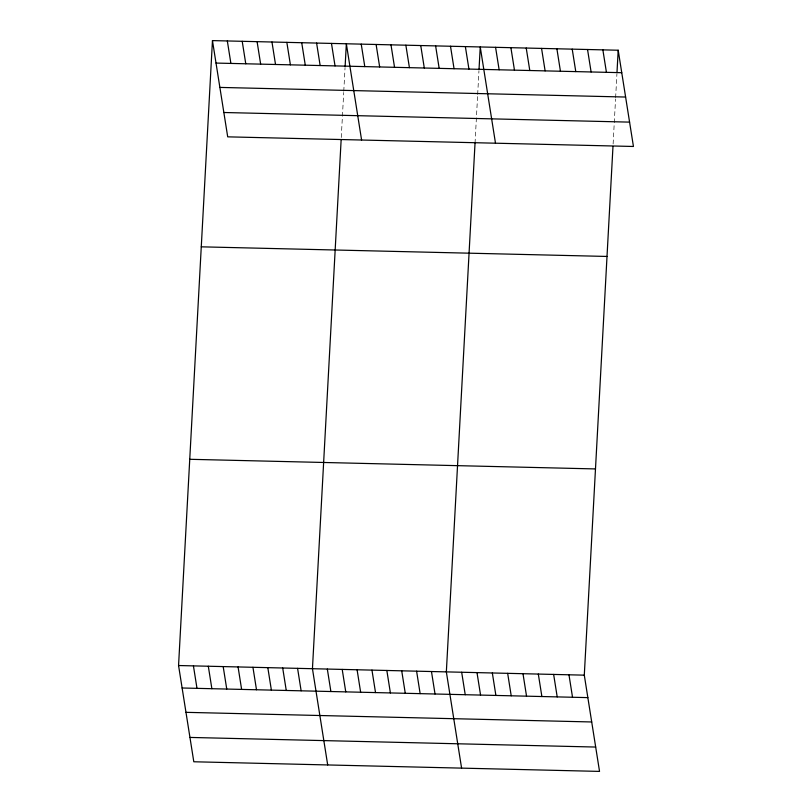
<?xml version="1.0" encoding="UTF-8"?>
<svg xmlns="http://www.w3.org/2000/svg" width="812" height="812" viewBox="0 0 812 812"><rect width="100%" height="100%" fill="white"/><g stroke="black" fill="none" stroke-linecap="round" stroke-linejoin="round"><path stroke-width="0.61" stroke-dasharray="4.06 3.04" d="M341.263 137.512L343.709 92.517M343.77 91.269L345.059 67.528M475.03 143.196L477.608 95.694M477.669 94.446L478.958 70.705M613.111 143.968L614.197 123.972M614.268 122.724L615.557 98.973M615.628 97.724L616.917 73.973"/><path stroke-width="1.22" d="M612.979 146.464L584.295 675.158L599.54 771.4L193.804 761.768L178.559 665.525L212.46 40.6L618.196 50.232L633.441 146.475L227.705 136.842L212.46 40.6M341.131 140.019L312.447 668.702L327.693 764.945M345.13 66.279L346.348 43.777L361.594 140.019M475.03 143.196L446.346 671.879L461.592 768.122M479.029 69.456L480.247 46.954L495.493 143.196M616.978 72.725L618.196 50.232M216.012 63.072L621.759 72.694M219.869 87.412L625.616 97.044M223.848 112.503L629.584 122.125M201.264 246.828L607.011 256.45M189.744 459.298L595.49 468.93M178.559 665.525L584.295 675.158M182.111 687.997L587.858 697.62M185.968 712.337L591.715 721.969M189.947 737.428L595.683 747.05M602.869 49.867L606.432 72.339M587.543 49.502L591.106 71.974M572.216 49.136L575.779 71.608M556.89 48.771L560.442 71.243M541.563 48.405L545.116 70.877M526.227 48.05L529.789 70.512M510.9 47.685L514.463 70.157M495.574 47.319L499.136 69.791M568.968 674.792L572.531 697.264M465.367 46.599L468.93 69.071M553.642 674.427L557.205 696.899M450.498 46.243L454.05 68.715M538.315 674.061L541.878 696.534M435.618 45.898L439.17 68.37M522.989 673.696L526.541 696.168M420.738 45.543L424.3 68.015M507.662 673.331L511.215 695.803M405.858 45.188L409.421 67.66M492.336 672.975L495.888 695.437M390.988 44.833L394.541 67.305M476.999 672.61L480.562 695.082M376.108 44.487L379.661 66.949M461.673 672.245L465.235 694.717M361.228 44.132L364.791 66.604M431.466 671.524L435.029 693.996M331.479 43.422L335.031 65.894M416.597 671.169L420.149 693.641M316.599 43.066L320.151 65.539M401.717 670.824L405.269 693.296M301.719 42.721L305.282 65.183M386.837 670.468L390.399 692.94M286.839 42.366L290.402 64.838M371.957 670.113L375.52 692.585M271.969 42.011L275.522 64.483M357.087 669.758L360.64 692.23M257.089 41.656L260.652 64.128M342.207 669.413L345.76 691.875M242.209 41.31L245.772 63.772M327.327 669.058L330.89 691.53M227.33 40.955L230.892 63.427M297.578 668.347L301.13 690.819M282.698 667.992L286.26 690.464M267.818 667.647L271.381 690.109M252.938 667.291L256.501 689.764M238.068 666.936L241.621 689.408M223.188 666.581L226.751 689.053M208.308 666.236L211.871 688.698M193.429 665.881L196.991 688.353"/></g></svg>
